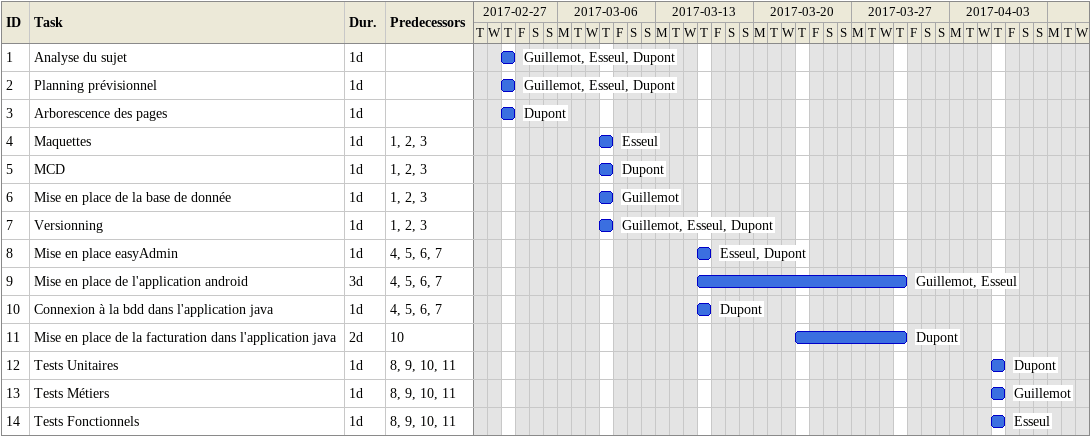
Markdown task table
| ID | Task | Duration | Start | Finish | Predecessors | Resources |
|---|---|---|---|---|---|---|
| 1 | Analyse du sujet | 1d | 2017-03-02 | 2017-03-02 |  | Guillemot, Esseul, Dupont |
| 2 | Planning prévisionnel | 1d | 2017-03-02 | 2017-03-02 |  | Guillemot, Esseul, Dupont |
| 3 | Arborescence des pages | 1d | 2017-03-02 | 2017-03-02 |  | Dupont |
| 4 | Maquettes | 1d | 2017-03-09 | 2017-03-09 | 1, 2, 3 | Esseul |
| 5 | MCD | 1d | 2017-03-09 | 2017-03-09 | 1, 2, 3 | Dupont |
| 6 | Mise en place de la base de donnée | 1d | 2017-03-09 | 2017-03-09 | 1, 2, 3 | Guillemot |
| 7 | Versionning | 1d | 2017-03-09 | 2017-03-09 | 1, 2, 3 | Guillemot, Esseul, Dupont |
| 8 | Mise en place easyAdmin | 1d | 2017-03-16 | 2017-03-16 | 4, 5, 6, 7 | Esseul, Dupont |
| 9 | Mise en place de l'application android | 3d | 2017-03-16 | 2017-03-30 | 4, 5, 6, 7 | Guillemot, Esseul |
| 10 | Connexion à la bdd dans l'application java | 1d | 2017-03-16 | 2017-03-16 | 4, 5, 6, 7 | Dupont |
| 11 | Mise en place de la facturation dans l'application java | 2d | 2017-03-23 | 2017-03-30 | 10 | Dupont |
| 12 | Tests Unitaires | 1d | 2017-04-06 | 2017-04-06 | 8, 9, 10, 11 | Dupont |
| 13 | Tests Métiers | 1d | 2017-04-06 | 2017-04-06 | 8, 9, 10, 11 | Guillemot |
| 14 | Tests Fonctionnels | 1d | 2017-04-06 | 2017-04-06 | 8, 9, 10, 11 | Esseul |
